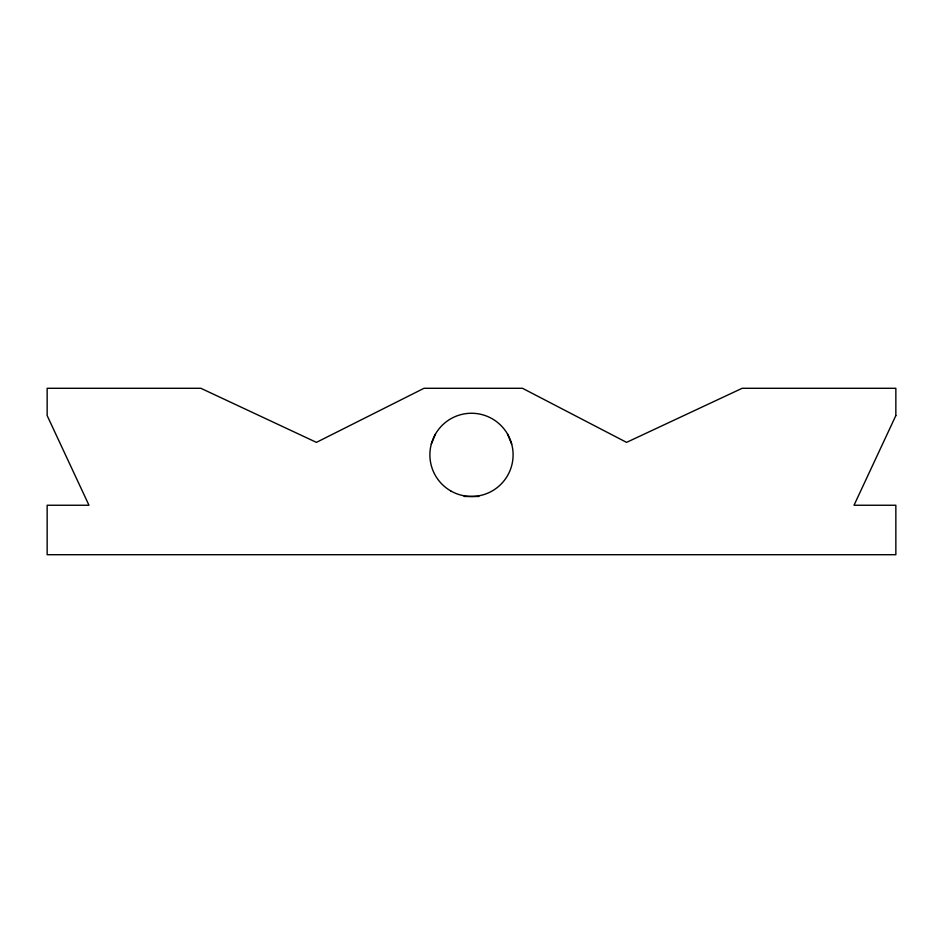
<?xml version="1.0" encoding="UTF-8"?>
<svg xmlns="http://www.w3.org/2000/svg" width="943" height="943" viewBox="0 0 943 943"><rect width="100%" height="100%" fill="white"/><g stroke="black" fill="none" stroke-linecap="round" stroke-linejoin="round"><path stroke-width="1.41" d="M431.316 444.094L435.466 434.063M464.145 496.466L478.855 496.466M507.534 434.063L511.684 444.094M895.85 415.568L854.028 505.248L895.85 505.248L895.85 554.708L47.15 554.708L47.15 505.248L88.972 505.248L47.15 415.568L47.15 388.292L200.847 388.292L316.435 442.373L423.996 388.292L522.493 388.292L626.565 442.373L742.153 388.292L895.85 388.292L895.85 415.568M450.695 490.89A41.598 41.598 0 0 0 513.098 454.856A41.598 41.598 0 0 0 450.695 418.833A41.598 41.598 0 0 0 450.695 490.89"/></g></svg>
